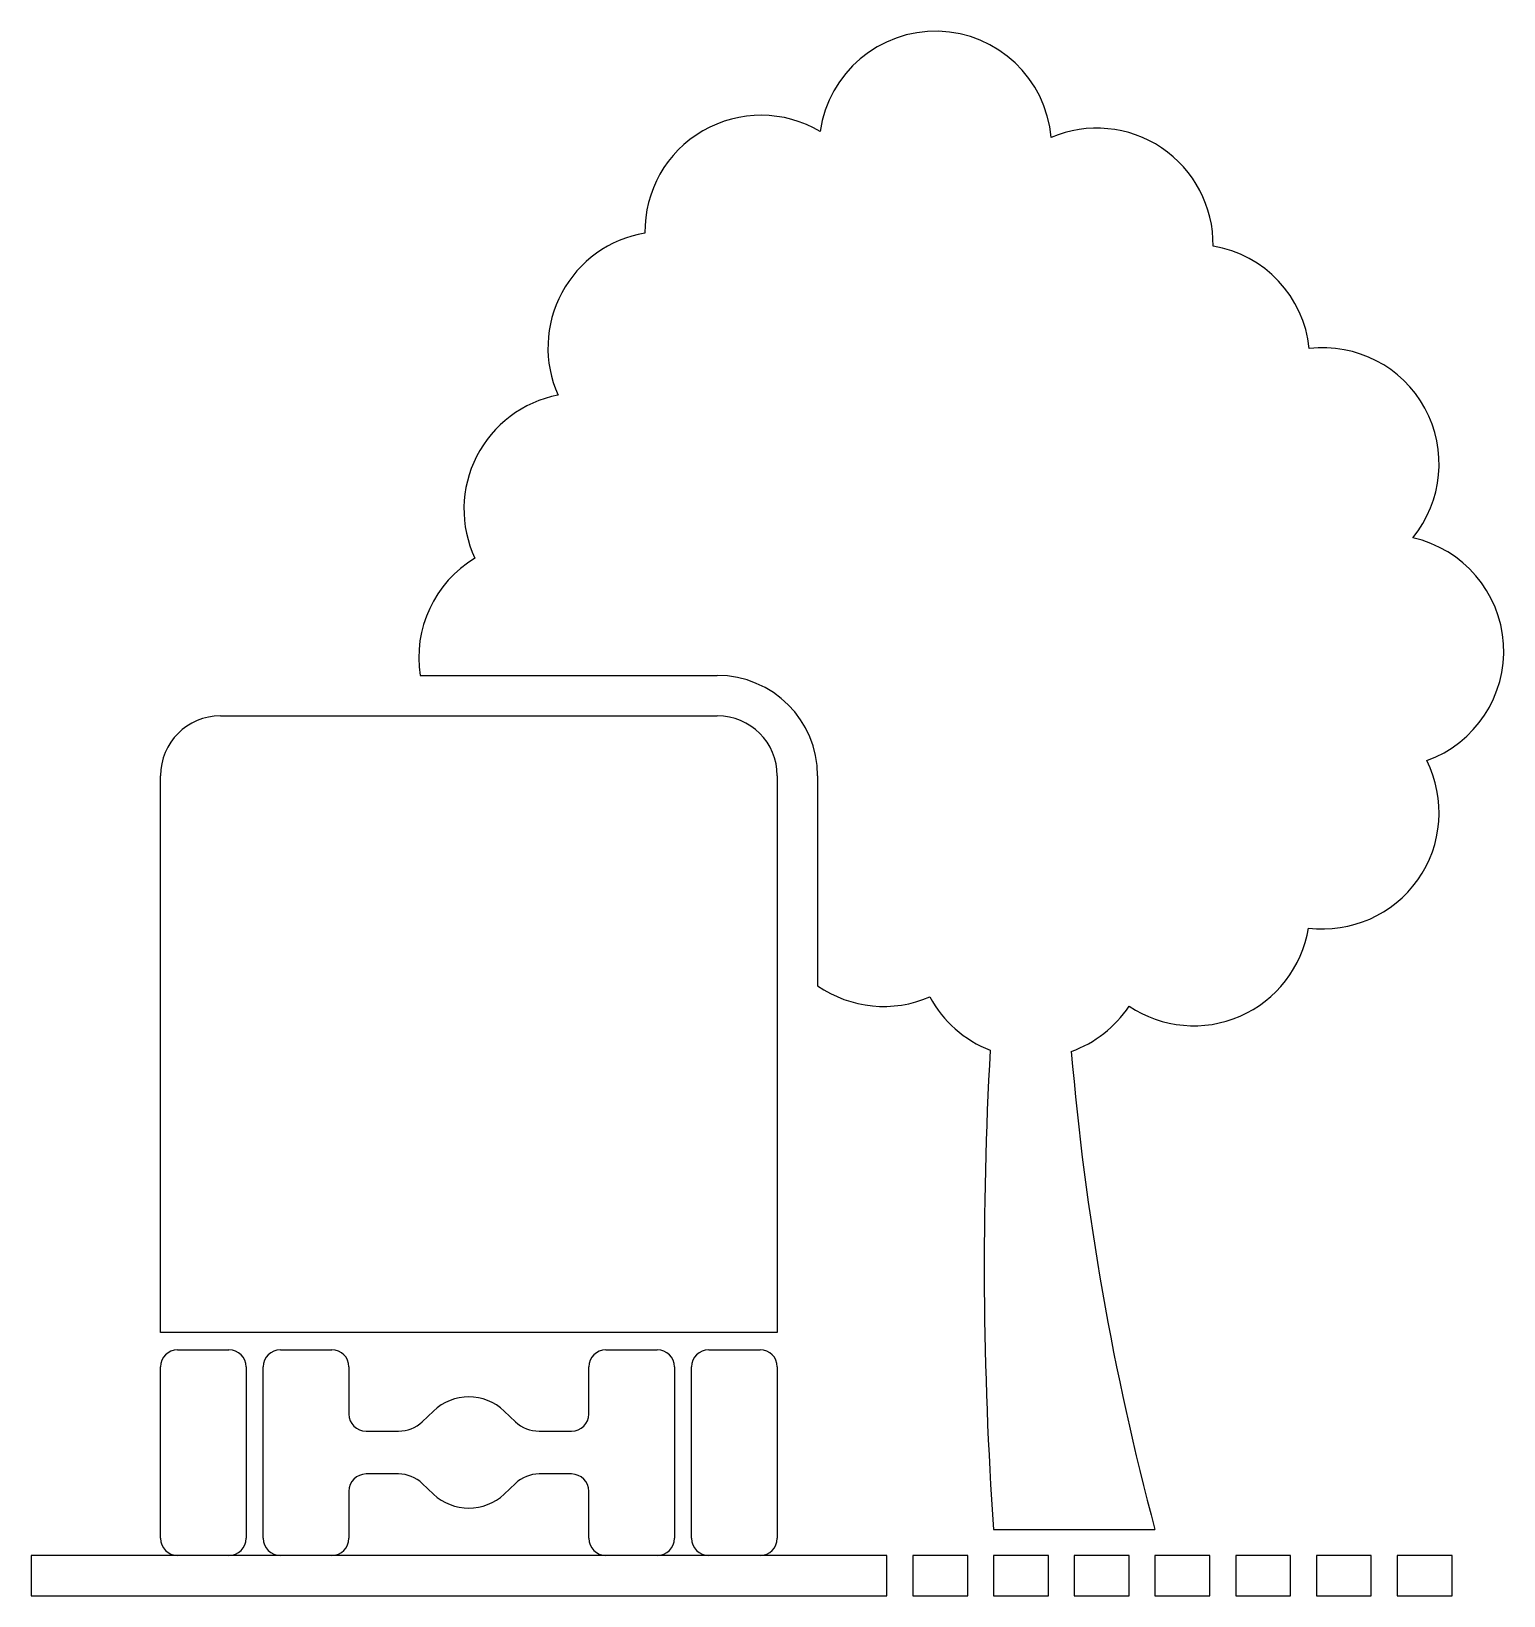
# Model space of a CAD drawing. Extents: x -176 to 124, y 110 to 429.
import ezdxf

# ---------------------------------------------------------------- set-up
doc = ezdxf.new("R2010")
doc.units = 0
doc.header["$LTSCALE"] = 25
doc.linetypes.add('AUSGEZOGEN', pattern=[0])
doc.layers.get('0').update_dxf_attribs({"linetype": 'AUSGEZOGEN'})

msp = doc.modelspace()

# ---------------------------------------------------------------- linework, layer by layer
for p, q in [((-15.31, 408.34), (-15.31, 408.34)), ((31.74, 407.11), (31.74, 407.11)), ((-51.07, 387.63), (-51.07, 387.63)), ((64.72, 385), (64.72, 385)), ((84.33, 364.11), (84.33, 364.11)), ((-68.75, 354.63), (-68.75, 354.63)), ((105.39, 325.55), (105.39, 325.55)), ((-85.7, 321.38), (-85.7, 321.38)), ((-96.84, 297.5), (-36.3, 297.5)), ((-137.53, 289.28), (-36.3, 289.28)), ((108.26, 280.15), (108.26, 280.15)), ((-149.75, 163.6), (-149.75, 277.06)), ((-24.08, 277.06), (-24.08, 163.6)), ((-15.86, 277.06), (-15.86, 234.27)), ((84.16, 246.04), (84.16, 246.04)), ((7.02, 232.01), (7.02, 232.01)), ((47.61, 230.12), (47.61, 230.12)), ((35.83, 220.91), (35.83, 220.91)), ((-24.08, 163.6), (-149.75, 163.6)), ((-146.26, 160.11), (-135.79, 160.11)), ((-125.32, 160.11), (-114.84, 160.11)), ((-58.99, 160.11), (-48.52, 160.11)), ((-38.04, 160.11), (-27.57, 160.11)), ((-149.75, 121.71), (-149.75, 156.62)), ((-132.3, 156.62), (-132.3, 121.71)), ((-128.81, 121.71), (-128.81, 156.62)), ((-111.35, 156.62), (-111.35, 147.02)), ((-62.48, 147.02), (-62.48, 156.62)), ((-45.03, 156.62), (-45.03, 121.71)), ((-41.54, 121.71), (-41.54, 156.62)), ((-24.08, 156.62), (-24.08, 121.71)), ((-96.41, 145.46), (-94.14, 147.63)), ((-79.69, 147.63), (-77.42, 145.46)), ((-107.86, 143.53), (-101.23, 143.53)), ((-72.6, 143.53), (-65.97, 143.53)), ((-101.23, 134.81), (-107.86, 134.81)), ((-65.97, 134.81), (-72.6, 134.81)), ((-111.35, 131.31), (-111.35, 121.71)), ((-94.14, 130.71), (-96.41, 132.88)), ((-77.42, 132.88), (-79.69, 130.71)), ((-62.48, 121.71), (-62.48, 131.31)), ((19.98, 123.49), (52.88, 123.49)), ((-1.73, 118.22), (-176.07, 118.22)), ((-176.07, 118.22), (-176.07, 110)), ((-135.79, 118.22), (-146.26, 118.22)), ((-114.84, 118.22), (-125.32, 118.22)), ((-48.52, 118.22), (-58.99, 118.22)), ((-27.57, 118.22), (-38.04, 118.22)), ((-1.73, 110), (-1.73, 118.22)), ((14.72, 118.22), (3.54, 118.22)), ((3.54, 118.22), (3.54, 110)), ((14.72, 110), (14.72, 118.22)), ((31.17, 118.22), (19.98, 118.22)), ((19.98, 118.22), (19.98, 110)), ((31.17, 110), (31.17, 118.22)), ((47.62, 118.22), (36.43, 118.22)), ((36.43, 118.22), (36.43, 110)), ((47.62, 110), (47.62, 118.22)), ((64.06, 118.22), (52.88, 118.22)), ((52.88, 118.22), (52.88, 110)), ((64.06, 110), (64.06, 118.22)), ((80.51, 118.22), (69.33, 118.22)), ((69.33, 118.22), (69.33, 110)), ((80.51, 110), (80.51, 118.22)), ((96.96, 118.22), (85.77, 118.22)), ((85.77, 118.22), (85.77, 110)), ((96.96, 110), (96.96, 118.22)), ((113.41, 118.22), (102.22, 118.22)), ((102.22, 118.22), (102.22, 110)), ((113.41, 110), (113.41, 118.22)), ((-176.07, 110), (-1.73, 110)), ((3.54, 110), (14.72, 110)), ((19.98, 110), (31.17, 110)), ((36.43, 110), (47.62, 110)), ((52.88, 110), (64.06, 110)), ((69.33, 110), (80.51, 110)), ((85.77, 110), (96.96, 110)), ((102.22, 110), (113.41, 110))]:
    msp.add_line(p, q)
for centre, radius, start, end in [((8.14, 405.07), 23.68, 4.9545, 172.0567), ((-27.38, 387.96), 23.68, 59.3632, 180.8005), ((41.04, 385.33), 23.68, 359.1995, 473.118), ((-47.12, 364.28), 23.68, 99.5884, 204.0361), ((60.77, 361.64), 23.68, 5.9865, 80.4116), ((87.09, 340.59), 23.68, 320.5844, 456.6939), ((-64.23, 331.38), 23.68, 101.0151, 204.9718), ((100.25, 302.43), 23.68, 289.7864, 437.4668), ((-73.44, 301.12), 23.68, 121.1732, 188.7879), ((-36.3, 277.06), 20.44, 0, 90), ((-137.53, 277.06), 12.22, 90, 180), ((-36.3, 277.06), 12.22, 0, 90), ((87.09, 269.54), 23.68, 262.8869, 386.6108), ((60.77, 249.8), 23.68, 236.2215, 350.8529), ((-2.38, 253.75), 23.68, 235.328, 293.3865), ((27.88, 243.22), 23.68, 208.2554, 248.7971), ((27.88, 243.22), 23.68, 289.6132, 326.3983), ((794.41, 177.64), 776.32, 176.7876, 184), ((593.03, 268.22), 559.21, 184.8528, 195), ((-146.26, 156.62), 3.49, 90, 180), ((-135.79, 156.62), 3.49, 0, 90), ((-125.32, 156.62), 3.49, 90, 180), ((-114.84, 156.62), 3.49, 0, 90), ((-58.99, 156.62), 3.49, 90, 180), ((-48.52, 156.62), 3.49, 0, 90), ((-38.04, 156.62), 3.49, 90, 180), ((-27.57, 156.62), 3.49, 0, 90), ((-86.92, 140.04), 10.47, 46.3972, 133.6028), ((-107.86, 147.02), 3.49, 180, 270), ((-65.97, 147.02), 3.49, 270, 360), ((-101.23, 150.51), 6.98, 270, 313.6028), ((-72.6, 150.51), 6.98, 226.3972, 270), ((-107.86, 131.31), 3.49, 90, 180), ((-101.23, 127.82), 6.98, 46.3972, 90), ((-72.6, 127.82), 6.98, 90, 133.6028), ((-65.97, 131.31), 3.49, 0, 90), ((-86.92, 138.3), 10.47, 226.3972, 313.6028), ((-146.26, 121.71), 3.49, 180, 270), ((-135.79, 121.71), 3.49, 270, 360), ((-125.32, 121.71), 3.49, 180, 270), ((-114.84, 121.71), 3.49, 270, 360), ((-58.99, 121.71), 3.49, 180, 270), ((-48.52, 121.71), 3.49, 270, 360), ((-38.04, 121.71), 3.49, 180, 270), ((-27.57, 121.71), 3.49, 270, 360)]:
    msp.add_arc(centre, radius, start, end)

doc.saveas('drawing.dxf')
